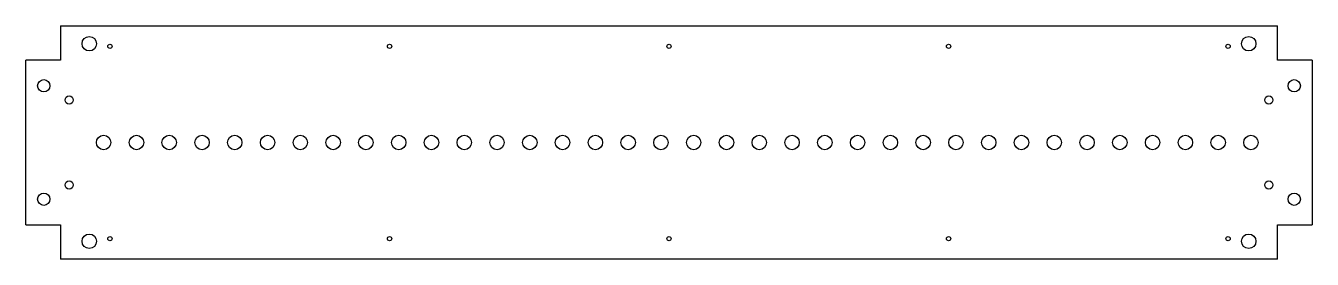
# Model space of a CAD drawing. Extents: x -623 to 623, y -113 to 113.
import ezdxf

# ---------------------------------------------------------------- set-up
doc = ezdxf.new("R2010")
doc.units = 0
doc.layers.get('0').update_dxf_attribs({"linetype": 'CONTINUOUS'})

msp = doc.modelspace()

# ---------------------------------------------------------------- linework, layer by layer
at = {"color": 7, "linetype": 'CONTINUOUS'}
for p, q in [((-589.5, 113.3), (-589.5, 79.8)), ((-589.5, 113.3), (589.5, 113.3)), ((589.5, 79.8), (589.5, 113.3)), ((-623.1, -79.8), (-623.1, 79.8)), ((-589.5, 79.8), (-623.1, 79.8)), ((623.1, 79.8), (589.5, 79.8)), ((623.1, 79.8), (623.1, -79.8)), ((-623.1, -79.8), (-589.5, -79.8)), ((-589.5, -79.8), (-589.5, -113.3)), ((589.5, -79.8), (623.1, -79.8)), ((589.5, -113.3), (589.5, -79.8)), ((589.5, -113.3), (-589.5, -113.3))]:
    msp.add_line(p, q, dxfattribs=at)
for centre, radius in [((-561.5, 95.8), 7), ((561.5, 95.8), 7), ((-541.5, 93.3), 2.1), ((-270.7, 93.3), 2.1), ((0, 93.3), 2.1), ((270.8, 93.3), 2.1), ((541.5, 93.3), 2.1), ((-605.6, 55), 6), ((605.6, 55), 6), ((-581, 41.2), 4), ((581, 41.2), 4), ((-547.6, 0), 7), ((-515.8, 0), 7), ((-484.1, 0), 7), ((-452.3, 0), 7), ((-420.6, 0), 7), ((-388.8, 0), 7), ((-357.1, 0), 7), ((-325.3, 0), 7), ((-293.6, 0), 7), ((-261.8, 0), 7), ((-230.1, 0), 7), ((-198.3, 0), 7), ((-166.6, 0), 7), ((-134.8, 0), 7), ((-103.1, 0), 7), ((-71.3, 0), 7), ((-39.6, 0), 7), ((-7.8, 0), 7), ((23.9, 0), 7), ((55.7, 0), 7), ((87.4, 0), 7), ((119.2, 0), 7), ((150.9, 0), 7), ((182.7, 0), 7), ((214.4, 0), 7), ((246.2, 0), 7), ((277.9, 0), 7), ((309.7, 0), 7), ((341.4, 0), 7), ((373.2, 0), 7), ((404.9, 0), 7), ((436.7, 0), 7), ((468.4, 0), 7), ((500.2, 0), 7), ((531.9, 0), 7), ((563.7, 0), 7), ((-581, -41.2), 4), ((581, -41.2), 4), ((-605.6, -55), 6), ((605.6, -55), 6), ((-561.5, -95.8), 7), ((-541.5, -93.3), 2.1), ((-270.7, -93.3), 2.1), ((0, -93.3), 2.1), ((270.8, -93.3), 2.1), ((541.5, -93.3), 2.1), ((561.5, -95.8), 7)]:
    msp.add_circle(centre, radius, dxfattribs=at)

doc.saveas('drawing.dxf')
